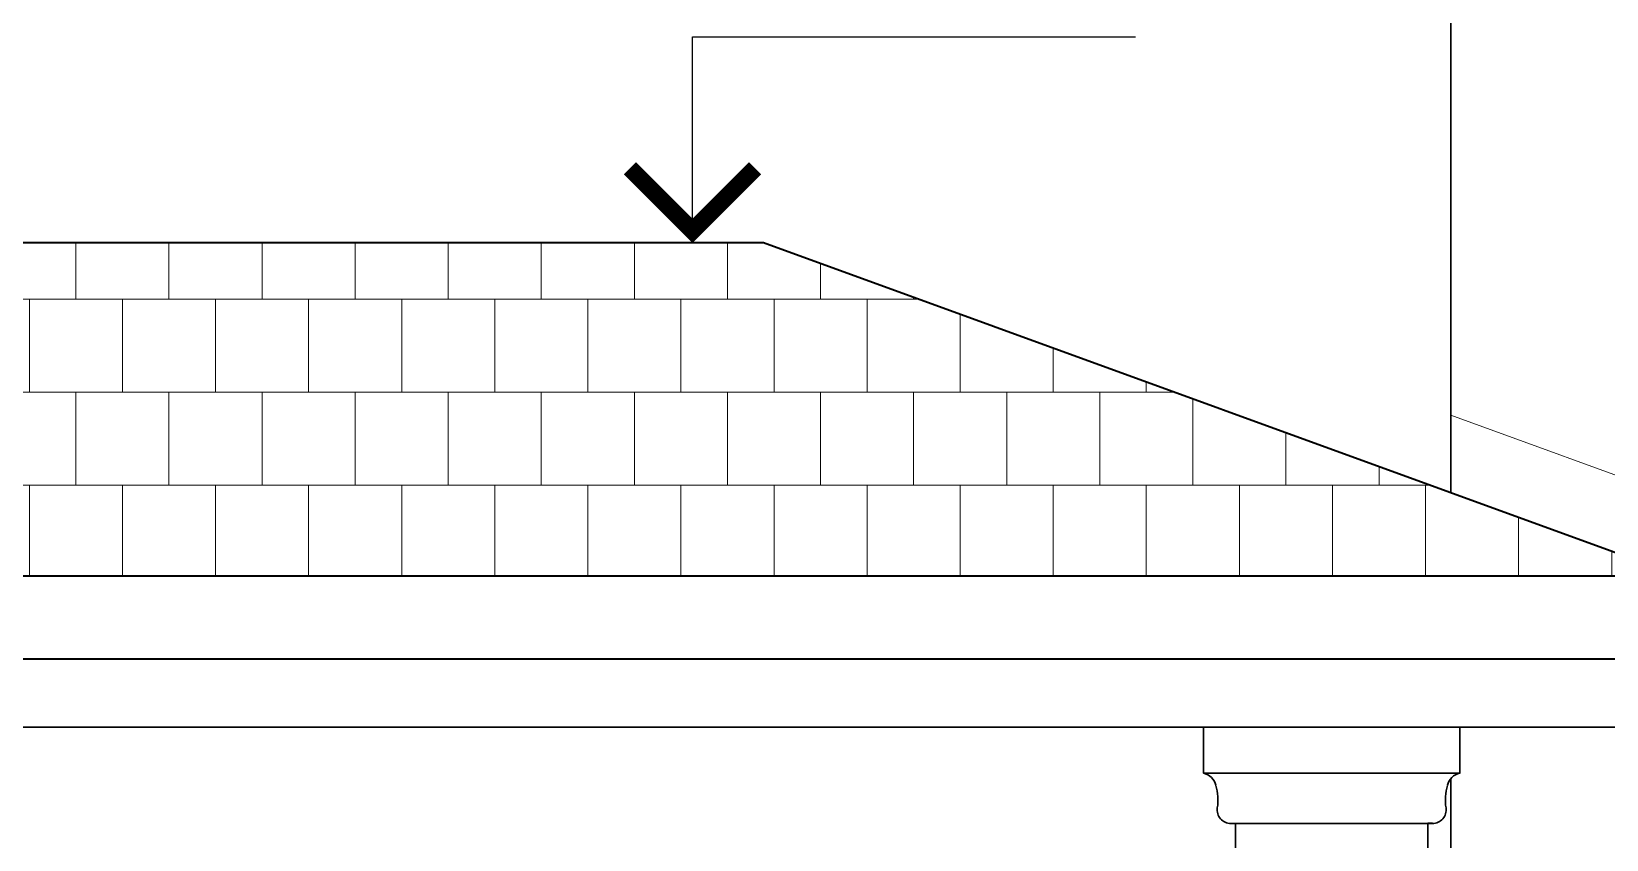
# Model space of a CAD drawing. Extents: x -12289450 to -10763036, y -7834513 to -6150123.
# Drawn here: x -11099574 to -11096136, y -7705366 to -7703601 of the extents above; entities that cross this region are included whole.
import ezdxf

# ---------------------------------------------------------------- set-up
doc = ezdxf.new("R2010")
doc.units = 0
doc.header["$LTSCALE"] = 25
for name, color, linetype in [('008-ШТРИХОВКА', 252, 'Continuous'), ('Крыши', 7, 'Continuous'), ('Примечания', 7, 'Continuous')]:
    doc.layers.add(name, color=color, linetype=linetype)
doc.layers.add('RAZMER', color=7, linetype='Continuous', lineweight=9)
doc.layers.add('СТЕНЫ', color=5, linetype='Continuous', lineweight=40)

msp = doc.modelspace()

# ---------------------------------------------------------------- hatches: boundary and pattern name
at = {"layer": '008-ШТРИХОВКА', "lineweight": 9, "ltscale": 3}
h = msp.add_hatch(dxfattribs=at)
h.set_pattern_fill('AR-B88', color=256)
h.set_pattern_definition([(0, (-32697.55, -164855.8), (0, 203.2), []), (90, (-32697.55, -164855.81), (-101.6, 203.2), [203.2, -203.2])])
h.paths.add_polyline_path([(-11101276, -7704790.7), (-11101276, -7704062.8), (-11097976, -7704062.8), (-11095976, -7704790.7)])

# ---------------------------------------------------------------- linework, layer by layer
at = {"layer": 'RAZMER', "lineweight": 30, "ltscale": 4}
for p, q in [((-11097016, -7705120.7), (-11097016, -7705220.7)), ((-11096956, -7705330.7), (-11096946, -7705330.7))]:
    msp.add_line(p, q, dxfattribs=at)
at = {"layer": 'RAZMER', "lineweight": 35, "ltscale": 4}
msp.add_line((-11096516, -7705330.7), (-11096526, -7705330.7), dxfattribs=at)
at = {"layer": 'RAZMER', "lineweight": 30, "ltscale": 4}
for points in [[(-11097016, -7705220.7), (-11097016, -7705220.7), (-11097016, -7705120.7), (-11096546, -7705120.7), (-11096456, -7705120.7), (-11096456, -7705220.7), (-11096546, -7705220.7)], [(-11096526, -7705400.7), (-11096946, -7705400.7), (-11096946, -7705330.7), (-11096526, -7705330.7)]]:
    msp.add_lwpolyline(points, close=True, dxfattribs=at)
for centre, radius, start, end in [((-11097022.9, -7705254.5), 34.5, 11.9238, 78.5229), ((-11096449.2, -7705254.5), 34.5, 101.4771, 168.0762), ((-11097087.6, -7705278.9), 103.4, 350.0407, 17.7429), ((-11096384.4, -7705278.9), 103.4, 162.2571, 189.9593), ((-11096956, -7705300.7), 30, 172.4684, 270.0206), ((-11096516, -7705300.7), 30, 269.9794, 7.5316)]:
    msp.add_arc(centre, radius, start, end, dxfattribs=at)
at = {"layer": 'Крыши', "lineweight": 30, "ltscale": 3}
msp.add_line((-11096026, -7705120.7), (-11101276, -7705120.7), dxfattribs=at)
msp.add_line((-11096026, -7705120.7), (-11101276, -7705120.7), dxfattribs=at)
at = {"layer": 'Крыши', "lineweight": 35, "ltscale": 3}
for points in [[(-11097976, -7704062.8), (-11101276, -7704062.8)], [(-11095976, -7704790.7), (-11097976, -7704062.8)], [(-11095976, -7704790.7), (-11101276, -7704790.7)], [(-11095976, -7704971.6), (-11101276, -7704971.6)]]:
    msp.add_lwpolyline(points, dxfattribs=at)
at = {"layer": 'Крыши', "lineweight": 13, "ltscale": 3}
msp.add_lwpolyline([(-11095976, -7704620.7), (-11096476, -7704438.7)], dxfattribs=at)
at = {"layer": 'Примечания', "linetype": 'Continuous', "lineweight": 25, "ltscale": 75}
for p, q in [((-11098131.5, -7704062.8), (-11098131.5, -7703612.8)), ((-11098131.5, -7703612.8), (-11097164, -7703612.8)), ((-11098969.1, -7704062.8), (-11098019, -7704062.8))]:
    msp.add_line(p, q, dxfattribs=at)
at = {"layer": 'Примечания', "linetype": 'Continuous', "lineweight": 25, "ltscale": 75, "const_width": 37.5}
msp.add_lwpolyline([(-11098268.2, -7703899.5), (-11098131.5, -7704036.3), (-11097994.7, -7703899.5)], dxfattribs=at)
at = {"layer": 'СТЕНЫ', "lineweight": 30, "ltscale": 3}
for points in [[(-11096476, -7701720.7), (-11096476, -7704608.7)], [(-11096476, -7705232.9), (-11096476, -7705620.7)]]:
    msp.add_lwpolyline(points, dxfattribs=at)

doc.saveas('drawing.dxf')
